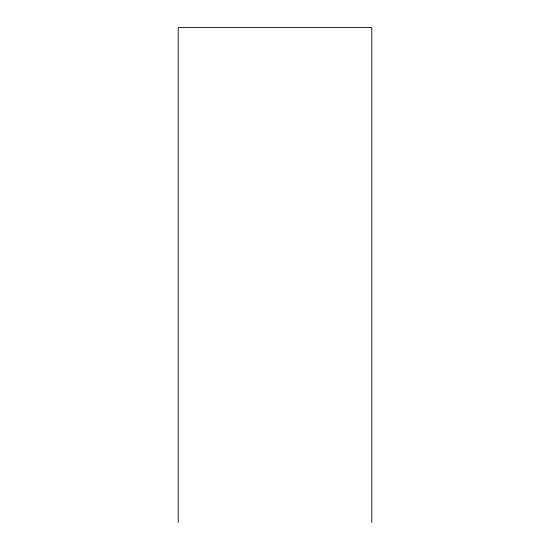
<?xml version="1.0" encoding="UTF-8"?>
<svg xmlns="http://www.w3.org/2000/svg" width="550" height="550" viewBox="0 0 550 550"><rect width="100%" height="100%" fill="white"/><g stroke="black" fill="none" stroke-linecap="round" stroke-linejoin="round"><path stroke-width="0.82" d="M371.786 522.5L371.786 27.5L178.214 27.5L178.214 522.5"/></g></svg>
